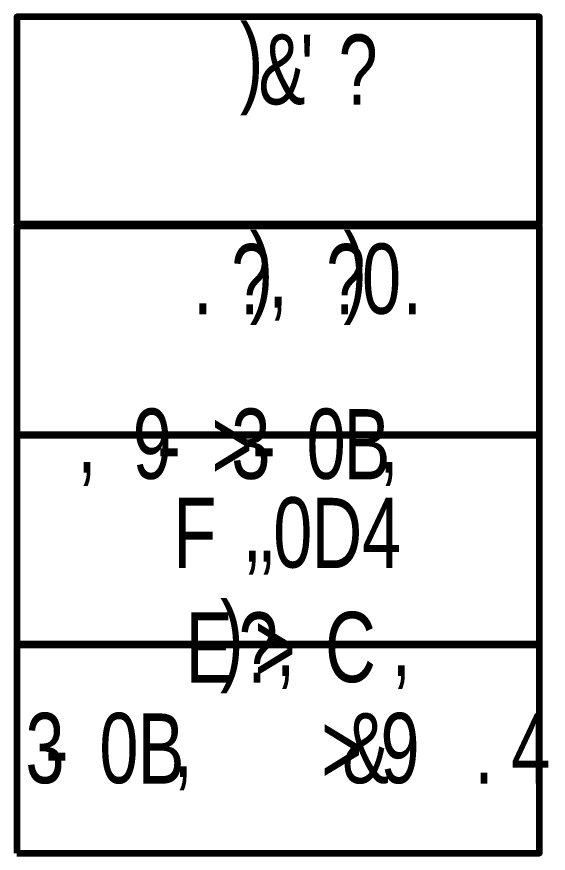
# Model space of a CAD drawing. Header units: inches. Extents: x 19 to 378, y -1 to 556.
# Drawn here: x 206 to 253.9, y 257.7 to 333.1 of the extents above; entities that cross this region are included whole.
import ezdxf

# ---------------------------------------------------------------- set-up
doc = ezdxf.new("R2010")
doc.units = ezdxf.units.IN
doc.layers.add('P', color=250, linetype='CONTINUOUS', lineweight=100)
doc.layers.add('Text', color=250, linetype='CONTINUOUS', lineweight=100)
doc.styles.get("Standard").update_dxf_attribs({"font": 'txt', "width": 0.75})

msp = doc.modelspace()

# ---------------------------------------------------------------- linework, layer by layer
at = {"layer": 'P', "color": 0, "linetype": 'CONTINUOUS'}
for points in [[(206, 314.444), (253.111, 314.444), (253.111, 333.111), (206, 333.111), (206, 314.444)], [(206, 295.444), (253.111, 295.444), (253.111, 314.222), (206, 314.222), (206, 295.444)], [(206, 276.556), (253.111, 276.556), (253.111, 295.333), (206, 295.333), (206, 276.556)], [(206, 257.667), (253.111, 257.667), (253.111, 276.444), (206, 276.444), (206, 257.667)]]:
    msp.add_lwpolyline(points, dxfattribs=at)

# ---------------------------------------------------------------- texts
at = {"layer": 'Text', "color": 0, "linetype": 'CONTINUOUS', "char_height": 6.33333, "width": 6.66667, "attachment_point": 4}
for s, insert in [('{\\fFutura|b0|i0|c1|p15;)}', (226.111, 328.333)), ('{\\fFutura|b0|i0|c1|p15;&}', (227.778, 328.333)), ("{\\fFutura|b0|i0|c1|p15;'}", (231.556, 328.333)), ('{\\fFutura|b0|i0|c1|p15;?}', (235, 328.333)), ('{\\fFutura|b0|i0|c1|p15;}', (222.556, 328.333)), ('{\\fFutura|b0|i0|c1|p15;)}', (227, 309.444)), ('{\\fFutura|b0|i0|c1|p15;)}', (235.444, 309.444)), ('{\\fFutura|b0|i0|c1|p15;?}', (225.333, 309.444)), ('{\\fFutura|b0|i0|c1|p15;?}', (233.889, 309.444)), ('{\\fFutura|b0|i0|c1|p15;0}', (237.111, 309.444)), ('{\\fFutura|b0|i0|c1|p15;}', (214.889, 309.444)), ('{\\fFutura|b0|i0|c1|p15; }', (218.667, 309.444)), ('{\\fFutura|b0|i0|c1|p15;}', (230.111, 309.444)), ('{\\fFutura|b0|i0|c1|p15;,}', (228.667, 309.444)), ('{\\fFutura|b0|i0|c1|p15;.}', (221.889, 309.444)), ('{\\fFutura|b0|i0|c1|p15;.}', (240.778, 309.444)), ('{\\fFutura|b0|i0|c1|p15;9}', (216.444, 294.556)), ('{\\fFutura|b0|i0|c1|p15;3}', (225.333, 294.556)), ('{\\fFutura|b0|i0|c1|p15;0}', (232.111, 294.556)), ('{\\fFutura|b0|i0|c1|p15;B}', (235.444, 294.556)), ('{\\fFutura|b0|i0|c1|p15;>}', (223.556, 294.556)), ('{\\fFutura|b0|i0|c1|p15;}', (207, 294.556)), ('{\\fFutura|b0|i0|c1|p15;}', (212.889, 294.556)), ('{\\fFutura|b0|i0|c1|p15;}', (240.111, 294.556)), ('{\\fFutura|b0|i0|c1|p15; }', (243.667, 294.556)), ('{\\fFutura|b0|i0|c1|p15;}', (246.778, 294.556)), ('{\\fFutura|b0|i0|c1|p15;}', (250.222, 294.556)), ('{\\fFutura|b0|i0|c1|p15;-}', (218.667, 294.556)), ('{\\fFutura|b0|i0|c1|p15;-}', (227.222, 294.556)), ('{\\fFutura|b0|i0|c1|p15;,}', (211.444, 294.556)), ('{\\fFutura|b0|i0|c1|p15;,}', (238.667, 294.556)), ('{\\fFutura|b0|i0|c1|p15;F}', (220.111, 286.556)), ('{\\fFutura|b0|i0|c1|p15;0}', (229.111, 286.556)), ('{\\fFutura|b0|i0|c1|p15;D}', (232.556, 286.556)), ('{\\fFutura|b0|i0|c1|p15;4}', (237.111, 286.556)), ('{\\fFutura|b0|i0|c1|p15; }', (223.222, 286.556)), ('{\\fFutura|b0|i0|c1|p15;,}', (226.333, 286.556)), ('{\\fFutura|b0|i0|c1|p15;,}', (227.667, 286.556)), ('{\\fFutura|b0|i0|c1|p15;)}', (224.333, 276.222)), ('{\\fFutura|b0|i0|c1|p15;E}', (221.222, 276.222)), ('{\\fFutura|b0|i0|c1|p15;?}', (226, 276.222)), ('{\\fFutura|b0|i0|c1|p15;C}', (233.778, 276.222)), ('{\\fFutura|b0|i0|c1|p15;>}', (227.444, 276.222)), ('{\\fFutura|b0|i0|c1|p15;}', (218, 276.222)), ('{\\fFutura|b0|i0|c1|p15; }', (230.778, 276.222)), ('{\\fFutura|b0|i0|c1|p15; }', (236.667, 276.222)), ('{\\fFutura|b0|i0|c1|p15;,}', (229.333, 276.222)), ('{\\fFutura|b0|i0|c1|p15;,}', (239.778, 276.222)), ('{\\fFutura|b0|i0|c1|p15;3}', (206.778, 267.111)), ('{\\fFutura|b0|i0|c1|p15;0}', (213.444, 267.111)), ('{\\fFutura|b0|i0|c1|p15;B}', (216.889, 267.111)), ('{\\fFutura|b0|i0|c1|p15;&}', (235.333, 267.111)), ('{\\fFutura|b0|i0|c1|p15;9}', (238.778, 267.111)), ('{\\fFutura|b0|i0|c1|p15;4}', (250.556, 267.111)), ('{\\fFutura|b0|i0|c1|p15;>}', (233.444, 267.111)), ('{\\fFutura|b0|i0|c1|p15;}', (221.556, 267.111)), ('{\\fFutura|b0|i0|c1|p15; }', (225, 267.111)), ('{\\fFutura|b0|i0|c1|p15;}', (228.111, 267.111)), ('{\\fFutura|b0|i0|c1|p15;}', (231.667, 267.111)), ('{\\fFutura|b0|i0|c1|p15; }', (241, 267.111)), ('{\\fFutura|b0|i0|c1|p15; }', (244.111, 267.111)), ('{\\fFutura|b0|i0|c1|p15;-}', (208.556, 267.111)), ('{\\fFutura|b0|i0|c1|p15;,}', (220.111, 267.111)), ('{\\fFutura|b0|i0|c1|p15;.}', (247.222, 267.111))]:
    msp.add_mtext(s, dxfattribs=dict(at, insert=insert))

doc.saveas('drawing.dxf')
